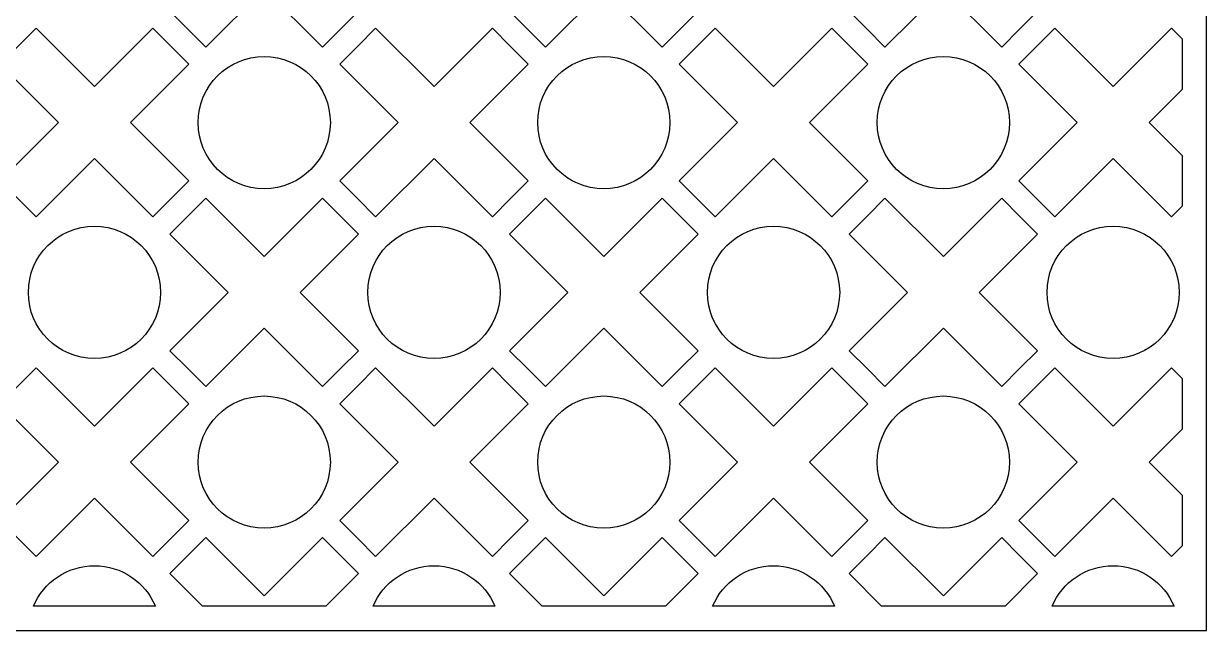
# Model space of a CAD drawing. Header units: centimetres. Extents: x 13 to 24.1, y -9 to -3.1.
# Drawn here: x 18.99 to 24.11, y -9 to -6.37 of the extents above; entities that cross this region are included whole.
import ezdxf

# ---------------------------------------------------------------- set-up
doc = ezdxf.new("R2010")
doc.units = ezdxf.units.CM
doc.header["$MEASUREMENT"] = 0
doc.layers.add('layer 1', color=7, linetype='Continuous')

msp = doc.modelspace()

# ---------------------------------------------------------------- linework, layer by layer
at = {"layer": 'layer 1', "color": 250, "lineweight": 30}
for points, knots in [([(13.01229, -9.00021), (13.01229, -9.00021), (13.01229, -8.89535), (13.01229, -8.89535), (13.01229, -8.89535), (13.01229, -8.89535), (13.01229, -3.23994), (13.01229, -3.23994), (13.01229, -3.23994), (13.01229, -3.23994), (13.01229, -3.13509), (13.01229, -3.13509), (13.01229, -3.13509), (13.01229, -3.13509), (13.11715, -3.13509), (13.11715, -3.13509), (13.11715, -3.13509), (13.11715, -3.13509), (24.00074, -3.13509), (24.00074, -3.13509), (24.00074, -3.13509), (24.00074, -3.13509), (24.1056, -3.13509), (24.1056, -3.13509), (24.1056, -3.13509), (24.1056, -3.13509), (24.1056, -3.23994), (24.1056, -3.23994), (24.1056, -3.23994), (24.1056, -3.23994), (24.1056, -8.89535), (24.1056, -8.89535), (24.1056, -8.89535), (24.1056, -8.89535), (24.1056, -9.00021), (24.1056, -9.00021), (24.1056, -9.00021), (24.1056, -9.00021), (24.00074, -9.00021), (24.00074, -9.00021), (24.00074, -9.00021), (24.00074, -9.00021), (13.11715, -9.00021), (13.11715, -9.00021), (13.11715, -9.00021), (13.11715, -9.00021), (13.01229, -9.00021), (13.01229, -9.00021)], [0, 0, 0, 0, 0.0769231, 0.0769231, 0.0769231, 0.0769231, 0.1538462, 0.1538462, 0.1538462, 0.1538462, 0.2307692, 0.2307692, 0.2307692, 0.2307692, 0.3076923, 0.3076923, 0.3076923, 0.3076923, 0.3846154, 0.3846154, 0.3846154, 0.3846154, 0.4615385, 0.4615385, 0.4615385, 0.4615385, 0.5384615, 0.5384615, 0.5384615, 0.5384615, 0.6153846, 0.6153846, 0.6153846, 0.6153846, 0.6923077, 0.6923077, 0.6923077, 0.6923077, 0.7692308, 0.7692308, 0.7692308, 0.7692308, 0.8461538, 0.8461538, 0.8461538, 0.8461538, 1, 1, 1, 1]), ([(19.69812, -6.39796), (19.69812, -6.39796), (19.77594, -6.47577), (19.77594, -6.47577), (19.77594, -6.47577), (19.77594, -6.47577), (20.02844, -6.2233), (20.02844, -6.2233), (20.02844, -6.2233), (20.02844, -6.2233), (20.28091, -6.47577), (20.28091, -6.47577), (20.28091, -6.47577), (20.28091, -6.47577), (20.35873, -6.39796), (20.35873, -6.39796), (20.35873, -6.39796), (20.35873, -6.39796), (20.43655, -6.32012), (20.43655, -6.32012), (20.43655, -6.32012), (20.43655, -6.32012), (20.18409, -6.06765), (20.18409, -6.06765), (20.18409, -6.06765), (20.18409, -6.06765), (20.43655, -5.81517), (20.43655, -5.81517), (20.43655, -5.81517), (20.43655, -5.81517), (20.35873, -5.73733), (20.35873, -5.73733), (20.35873, -5.73733), (20.35873, -5.73733), (20.28091, -5.65952), (20.28091, -5.65952), (20.28091, -5.65952), (20.28091, -5.65952), (20.02844, -5.91199), (20.02844, -5.91199), (20.02844, -5.91199), (20.02844, -5.91199), (19.77594, -5.65952), (19.77594, -5.65952), (19.77594, -5.65952), (19.77594, -5.65952), (19.69812, -5.73733), (19.69812, -5.73733), (19.69812, -5.73733), (19.69812, -5.73733), (19.62031, -5.81517), (19.62031, -5.81517), (19.62031, -5.81517), (19.62031, -5.81517), (19.87277, -6.06765), (19.87277, -6.06765), (19.87277, -6.06765), (19.87277, -6.06765), (19.62031, -6.32012), (19.62031, -6.32012), (19.62031, -6.32012), (19.62031, -6.32012), (19.69812, -6.39796), (19.69812, -6.39796)], [0, 0, 0, 0, 0.0588235, 0.0588235, 0.0588235, 0.0588235, 0.1176471, 0.1176471, 0.1176471, 0.1176471, 0.1764706, 0.1764706, 0.1764706, 0.1764706, 0.2352941, 0.2352941, 0.2352941, 0.2352941, 0.2941176, 0.2941176, 0.2941176, 0.2941176, 0.3529412, 0.3529412, 0.3529412, 0.3529412, 0.4117647, 0.4117647, 0.4117647, 0.4117647, 0.4705882, 0.4705882, 0.4705882, 0.4705882, 0.5294118, 0.5294118, 0.5294118, 0.5294118, 0.5882353, 0.5882353, 0.5882353, 0.5882353, 0.6470588, 0.6470588, 0.6470588, 0.6470588, 0.7058824, 0.7058824, 0.7058824, 0.7058824, 0.7647059, 0.7647059, 0.7647059, 0.7647059, 0.8235294, 0.8235294, 0.8235294, 0.8235294, 0.8823529, 0.8823529, 0.8823529, 0.8823529, 1, 1, 1, 1]), ([(21.82821, -6.39796), (21.82821, -6.39796), (21.90603, -6.32012), (21.90603, -6.32012), (21.90603, -6.32012), (21.90603, -6.32012), (21.65358, -6.06765), (21.65358, -6.06765), (21.65358, -6.06765), (21.65358, -6.06765), (21.90603, -5.81517), (21.90603, -5.81517), (21.90603, -5.81517), (21.90603, -5.81517), (21.82821, -5.73733), (21.82821, -5.73733), (21.82821, -5.73733), (21.82821, -5.73733), (21.7504, -5.65952), (21.7504, -5.65952), (21.7504, -5.65952), (21.7504, -5.65952), (21.49792, -5.91199), (21.49792, -5.91199), (21.49792, -5.91199), (21.49792, -5.91199), (21.24544, -5.65952), (21.24544, -5.65952), (21.24544, -5.65952), (21.24544, -5.65952), (21.16762, -5.73733), (21.16762, -5.73733), (21.16762, -5.73733), (21.16762, -5.73733), (21.08979, -5.81517), (21.08979, -5.81517), (21.08979, -5.81517), (21.08979, -5.81517), (21.34225, -6.06765), (21.34225, -6.06765), (21.34225, -6.06765), (21.34225, -6.06765), (21.08979, -6.32012), (21.08979, -6.32012), (21.08979, -6.32012), (21.08979, -6.32012), (21.16762, -6.39796), (21.16762, -6.39796), (21.16762, -6.39796), (21.16762, -6.39796), (21.24544, -6.47577), (21.24544, -6.47577), (21.24544, -6.47577), (21.24544, -6.47577), (21.49792, -6.2233), (21.49792, -6.2233), (21.49792, -6.2233), (21.49792, -6.2233), (21.7504, -6.47577), (21.7504, -6.47577), (21.7504, -6.47577), (21.7504, -6.47577), (21.82821, -6.39796), (21.82821, -6.39796)], [0, 0, 0, 0, 0.0588235, 0.0588235, 0.0588235, 0.0588235, 0.1176471, 0.1176471, 0.1176471, 0.1176471, 0.1764706, 0.1764706, 0.1764706, 0.1764706, 0.2352941, 0.2352941, 0.2352941, 0.2352941, 0.2941176, 0.2941176, 0.2941176, 0.2941176, 0.3529412, 0.3529412, 0.3529412, 0.3529412, 0.4117647, 0.4117647, 0.4117647, 0.4117647, 0.4705882, 0.4705882, 0.4705882, 0.4705882, 0.5294118, 0.5294118, 0.5294118, 0.5294118, 0.5882353, 0.5882353, 0.5882353, 0.5882353, 0.6470588, 0.6470588, 0.6470588, 0.6470588, 0.7058824, 0.7058824, 0.7058824, 0.7058824, 0.7647059, 0.7647059, 0.7647059, 0.7647059, 0.8235294, 0.8235294, 0.8235294, 0.8235294, 0.8823529, 0.8823529, 0.8823529, 0.8823529, 1, 1, 1, 1]), ([(22.63712, -6.39796), (22.63712, -6.39796), (22.71492, -6.47577), (22.71492, -6.47577), (22.71492, -6.47577), (22.71492, -6.47577), (22.96741, -6.2233), (22.96741, -6.2233), (22.96741, -6.2233), (22.96741, -6.2233), (23.21988, -6.47577), (23.21988, -6.47577), (23.21988, -6.47577), (23.21988, -6.47577), (23.2977, -6.39796), (23.2977, -6.39796), (23.2977, -6.39796), (23.2977, -6.39796), (23.37554, -6.32012), (23.37554, -6.32012), (23.37554, -6.32012), (23.37554, -6.32012), (23.12307, -6.06765), (23.12307, -6.06765), (23.12307, -6.06765), (23.12307, -6.06765), (23.37554, -5.81517), (23.37554, -5.81517), (23.37554, -5.81517), (23.37554, -5.81517), (23.2977, -5.73733), (23.2977, -5.73733), (23.2977, -5.73733), (23.2977, -5.73733), (23.21988, -5.65952), (23.21988, -5.65952), (23.21988, -5.65952), (23.21988, -5.65952), (22.96741, -5.91199), (22.96741, -5.91199), (22.96741, -5.91199), (22.96741, -5.91199), (22.71492, -5.65952), (22.71492, -5.65952), (22.71492, -5.65952), (22.71492, -5.65952), (22.63712, -5.73733), (22.63712, -5.73733), (22.63712, -5.73733), (22.63712, -5.73733), (22.55927, -5.81517), (22.55927, -5.81517), (22.55927, -5.81517), (22.55927, -5.81517), (22.81173, -6.06765), (22.81173, -6.06765), (22.81173, -6.06765), (22.81173, -6.06765), (22.55927, -6.32012), (22.55927, -6.32012), (22.55927, -6.32012), (22.55927, -6.32012), (22.63712, -6.39796), (22.63712, -6.39796)], [0, 0, 0, 0, 0.0588235, 0.0588235, 0.0588235, 0.0588235, 0.1176471, 0.1176471, 0.1176471, 0.1176471, 0.1764706, 0.1764706, 0.1764706, 0.1764706, 0.2352941, 0.2352941, 0.2352941, 0.2352941, 0.2941176, 0.2941176, 0.2941176, 0.2941176, 0.3529412, 0.3529412, 0.3529412, 0.3529412, 0.4117647, 0.4117647, 0.4117647, 0.4117647, 0.4705882, 0.4705882, 0.4705882, 0.4705882, 0.5294118, 0.5294118, 0.5294118, 0.5294118, 0.5882353, 0.5882353, 0.5882353, 0.5882353, 0.6470588, 0.6470588, 0.6470588, 0.6470588, 0.7058824, 0.7058824, 0.7058824, 0.7058824, 0.7647059, 0.7647059, 0.7647059, 0.7647059, 0.8235294, 0.8235294, 0.8235294, 0.8235294, 0.8823529, 0.8823529, 0.8823529, 0.8823529, 1, 1, 1, 1]), ([(19.62399, -7.1327), (19.62399, -7.1327), (19.70182, -7.05487), (19.70182, -7.05487), (19.70182, -7.05487), (19.70182, -7.05487), (19.44934, -6.80239), (19.44934, -6.80239), (19.44934, -6.80239), (19.44934, -6.80239), (19.70182, -6.54993), (19.70182, -6.54993), (19.70182, -6.54993), (19.70182, -6.54993), (19.62399, -6.47208), (19.62399, -6.47208), (19.62399, -6.47208), (19.62399, -6.47208), (19.54616, -6.39427), (19.54616, -6.39427), (19.54616, -6.39427), (19.54616, -6.39427), (19.29368, -6.64674), (19.29368, -6.64674), (19.29368, -6.64674), (19.29368, -6.64674), (19.04121, -6.39427), (19.04121, -6.39427), (19.04121, -6.39427), (19.04121, -6.39427), (18.96339, -6.47208), (18.96339, -6.47208), (18.96339, -6.47208), (18.96339, -6.47208), (18.88555, -6.54993), (18.88555, -6.54993), (18.88555, -6.54993), (18.88555, -6.54993), (19.13804, -6.80239), (19.13804, -6.80239), (19.13804, -6.80239), (19.13804, -6.80239), (18.88555, -7.05487), (18.88555, -7.05487), (18.88555, -7.05487), (18.88555, -7.05487), (18.96339, -7.1327), (18.96339, -7.1327), (18.96339, -7.1327), (18.96339, -7.1327), (19.04121, -7.2105), (19.04121, -7.2105), (19.04121, -7.2105), (19.04121, -7.2105), (19.29368, -6.95804), (19.29368, -6.95804), (19.29368, -6.95804), (19.29368, -6.95804), (19.54616, -7.2105), (19.54616, -7.2105), (19.54616, -7.2105), (19.54616, -7.2105), (19.62399, -7.1327), (19.62399, -7.1327)], [0, 0, 0, 0, 0.0588235, 0.0588235, 0.0588235, 0.0588235, 0.1176471, 0.1176471, 0.1176471, 0.1176471, 0.1764706, 0.1764706, 0.1764706, 0.1764706, 0.2352941, 0.2352941, 0.2352941, 0.2352941, 0.2941176, 0.2941176, 0.2941176, 0.2941176, 0.3529412, 0.3529412, 0.3529412, 0.3529412, 0.4117647, 0.4117647, 0.4117647, 0.4117647, 0.4705882, 0.4705882, 0.4705882, 0.4705882, 0.5294118, 0.5294118, 0.5294118, 0.5294118, 0.5882353, 0.5882353, 0.5882353, 0.5882353, 0.6470588, 0.6470588, 0.6470588, 0.6470588, 0.7058824, 0.7058824, 0.7058824, 0.7058824, 0.7647059, 0.7647059, 0.7647059, 0.7647059, 0.8235294, 0.8235294, 0.8235294, 0.8235294, 0.8823529, 0.8823529, 0.8823529, 0.8823529, 1, 1, 1, 1]), ([(20.43286, -7.1327), (20.43286, -7.1327), (20.51069, -7.2105), (20.51069, -7.2105), (20.51069, -7.2105), (20.51069, -7.2105), (20.76317, -6.95804), (20.76317, -6.95804), (20.76317, -6.95804), (20.76317, -6.95804), (21.01565, -7.2105), (21.01565, -7.2105), (21.01565, -7.2105), (21.01565, -7.2105), (21.09347, -7.1327), (21.09347, -7.1327), (21.09347, -7.1327), (21.09347, -7.1327), (21.17131, -7.05487), (21.17131, -7.05487), (21.17131, -7.05487), (21.17131, -7.05487), (20.91883, -6.80239), (20.91883, -6.80239), (20.91883, -6.80239), (20.91883, -6.80239), (21.17131, -6.54993), (21.17131, -6.54993), (21.17131, -6.54993), (21.17131, -6.54993), (21.09347, -6.47208), (21.09347, -6.47208), (21.09347, -6.47208), (21.09347, -6.47208), (21.01565, -6.39427), (21.01565, -6.39427), (21.01565, -6.39427), (21.01565, -6.39427), (20.76317, -6.64674), (20.76317, -6.64674), (20.76317, -6.64674), (20.76317, -6.64674), (20.51069, -6.39427), (20.51069, -6.39427), (20.51069, -6.39427), (20.51069, -6.39427), (20.43286, -6.47208), (20.43286, -6.47208), (20.43286, -6.47208), (20.43286, -6.47208), (20.35504, -6.54993), (20.35504, -6.54993), (20.35504, -6.54993), (20.35504, -6.54993), (20.60752, -6.80239), (20.60752, -6.80239), (20.60752, -6.80239), (20.60752, -6.80239), (20.35504, -7.05487), (20.35504, -7.05487), (20.35504, -7.05487), (20.35504, -7.05487), (20.43286, -7.1327), (20.43286, -7.1327)], [0, 0, 0, 0, 0.0588235, 0.0588235, 0.0588235, 0.0588235, 0.1176471, 0.1176471, 0.1176471, 0.1176471, 0.1764706, 0.1764706, 0.1764706, 0.1764706, 0.2352941, 0.2352941, 0.2352941, 0.2352941, 0.2941176, 0.2941176, 0.2941176, 0.2941176, 0.3529412, 0.3529412, 0.3529412, 0.3529412, 0.4117647, 0.4117647, 0.4117647, 0.4117647, 0.4705882, 0.4705882, 0.4705882, 0.4705882, 0.5294118, 0.5294118, 0.5294118, 0.5294118, 0.5882353, 0.5882353, 0.5882353, 0.5882353, 0.6470588, 0.6470588, 0.6470588, 0.6470588, 0.7058824, 0.7058824, 0.7058824, 0.7058824, 0.7647059, 0.7647059, 0.7647059, 0.7647059, 0.8235294, 0.8235294, 0.8235294, 0.8235294, 0.8823529, 0.8823529, 0.8823529, 0.8823529, 1, 1, 1, 1]), ([(22.56296, -7.1327), (22.56296, -7.1327), (22.64079, -7.05487), (22.64079, -7.05487), (22.64079, -7.05487), (22.64079, -7.05487), (22.38833, -6.80239), (22.38833, -6.80239), (22.38833, -6.80239), (22.38833, -6.80239), (22.64079, -6.54993), (22.64079, -6.54993), (22.64079, -6.54993), (22.64079, -6.54993), (22.56296, -6.47208), (22.56296, -6.47208), (22.56296, -6.47208), (22.56296, -6.47208), (22.48513, -6.39427), (22.48513, -6.39427), (22.48513, -6.39427), (22.48513, -6.39427), (22.23266, -6.64674), (22.23266, -6.64674), (22.23266, -6.64674), (22.23266, -6.64674), (21.98019, -6.39427), (21.98019, -6.39427), (21.98019, -6.39427), (21.98019, -6.39427), (21.90237, -6.47208), (21.90237, -6.47208), (21.90237, -6.47208), (21.90237, -6.47208), (21.82454, -6.54993), (21.82454, -6.54993), (21.82454, -6.54993), (21.82454, -6.54993), (22.077, -6.80239), (22.077, -6.80239), (22.077, -6.80239), (22.077, -6.80239), (21.82454, -7.05487), (21.82454, -7.05487), (21.82454, -7.05487), (21.82454, -7.05487), (21.90237, -7.1327), (21.90237, -7.1327), (21.90237, -7.1327), (21.90237, -7.1327), (21.98019, -7.2105), (21.98019, -7.2105), (21.98019, -7.2105), (21.98019, -7.2105), (22.23266, -6.95804), (22.23266, -6.95804), (22.23266, -6.95804), (22.23266, -6.95804), (22.48513, -7.2105), (22.48513, -7.2105), (22.48513, -7.2105), (22.48513, -7.2105), (22.56296, -7.1327), (22.56296, -7.1327)], [0, 0, 0, 0, 0.0588235, 0.0588235, 0.0588235, 0.0588235, 0.1176471, 0.1176471, 0.1176471, 0.1176471, 0.1764706, 0.1764706, 0.1764706, 0.1764706, 0.2352941, 0.2352941, 0.2352941, 0.2352941, 0.2941176, 0.2941176, 0.2941176, 0.2941176, 0.3529412, 0.3529412, 0.3529412, 0.3529412, 0.4117647, 0.4117647, 0.4117647, 0.4117647, 0.4705882, 0.4705882, 0.4705882, 0.4705882, 0.5294118, 0.5294118, 0.5294118, 0.5294118, 0.5882353, 0.5882353, 0.5882353, 0.5882353, 0.6470588, 0.6470588, 0.6470588, 0.6470588, 0.7058824, 0.7058824, 0.7058824, 0.7058824, 0.7647059, 0.7647059, 0.7647059, 0.7647059, 0.8235294, 0.8235294, 0.8235294, 0.8235294, 0.8823529, 0.8823529, 0.8823529, 0.8823529, 1, 1, 1, 1]), ([(24.00074, -7.1644), (24.00074, -7.1644), (24.00074, -6.94532), (24.00074, -6.94532), (24.00074, -6.94532), (24.00074, -6.94532), (23.85782, -6.80239), (23.85782, -6.80239), (23.85782, -6.80239), (23.85782, -6.80239), (24.00074, -6.65944), (24.00074, -6.65944), (24.00074, -6.65944), (24.00074, -6.65944), (24.00074, -6.44038), (24.00074, -6.44038), (24.00074, -6.44038), (24.00074, -6.44038), (23.95462, -6.39427), (23.95462, -6.39427), (23.95462, -6.39427), (23.95462, -6.39427), (23.70215, -6.64674), (23.70215, -6.64674), (23.70215, -6.64674), (23.70215, -6.64674), (23.44968, -6.39427), (23.44968, -6.39427), (23.44968, -6.39427), (23.44968, -6.39427), (23.37184, -6.47208), (23.37184, -6.47208), (23.37184, -6.47208), (23.37184, -6.47208), (23.29401, -6.54993), (23.29401, -6.54993), (23.29401, -6.54993), (23.29401, -6.54993), (23.54648, -6.80239), (23.54648, -6.80239), (23.54648, -6.80239), (23.54648, -6.80239), (23.29401, -7.05487), (23.29401, -7.05487), (23.29401, -7.05487), (23.29401, -7.05487), (23.37184, -7.1327), (23.37184, -7.1327), (23.37184, -7.1327), (23.37184, -7.1327), (23.44968, -7.2105), (23.44968, -7.2105), (23.44968, -7.2105), (23.44968, -7.2105), (23.70215, -6.95804), (23.70215, -6.95804), (23.70215, -6.95804), (23.70215, -6.95804), (23.95462, -7.2105), (23.95462, -7.2105), (23.95462, -7.2105), (23.95462, -7.2105), (24.00074, -7.1644), (24.00074, -7.1644)], [0, 0, 0, 0, 0.0588235, 0.0588235, 0.0588235, 0.0588235, 0.1176471, 0.1176471, 0.1176471, 0.1176471, 0.1764706, 0.1764706, 0.1764706, 0.1764706, 0.2352941, 0.2352941, 0.2352941, 0.2352941, 0.2941176, 0.2941176, 0.2941176, 0.2941176, 0.3529412, 0.3529412, 0.3529412, 0.3529412, 0.4117647, 0.4117647, 0.4117647, 0.4117647, 0.4705882, 0.4705882, 0.4705882, 0.4705882, 0.5294118, 0.5294118, 0.5294118, 0.5294118, 0.5882353, 0.5882353, 0.5882353, 0.5882353, 0.6470588, 0.6470588, 0.6470588, 0.6470588, 0.7058824, 0.7058824, 0.7058824, 0.7058824, 0.7647059, 0.7647059, 0.7647059, 0.7647059, 0.8235294, 0.8235294, 0.8235294, 0.8235294, 0.8823529, 0.8823529, 0.8823529, 0.8823529, 1, 1, 1, 1]), ([(20.31452, -6.80239), (20.31452, -6.64444), (20.18636, -6.51627), (20.02844, -6.51627), (20.02844, -6.51627), (19.87048, -6.51627), (19.74232, -6.64444), (19.74232, -6.80239), (19.74232, -6.80239), (19.74232, -6.96032), (19.87048, -7.08849), (20.02844, -7.08849), (20.02844, -7.08849), (20.18636, -7.08849), (20.31452, -6.96032), (20.31452, -6.80239)], [0, 0, 0, 0, 0.2, 0.2, 0.2, 0.2, 0.4, 0.4, 0.4, 0.4, 0.6, 0.6, 0.6, 0.6, 1, 1, 1, 1]), ([(21.784, -6.80239), (21.784, -6.64444), (21.65584, -6.51627), (21.49792, -6.51627), (21.49792, -6.51627), (21.33997, -6.51627), (21.2118, -6.64444), (21.2118, -6.80239), (21.2118, -6.80239), (21.2118, -6.96032), (21.33997, -7.08849), (21.49792, -7.08849), (21.49792, -7.08849), (21.65584, -7.08849), (21.784, -6.96032), (21.784, -6.80239)], [0, 0, 0, 0, 0.2, 0.2, 0.2, 0.2, 0.4, 0.4, 0.4, 0.4, 0.6, 0.6, 0.6, 0.6, 1, 1, 1, 1]), ([(23.25348, -6.80239), (23.25348, -6.64444), (23.12531, -6.51627), (22.96741, -6.51627), (22.96741, -6.51627), (22.80945, -6.51627), (22.68128, -6.64444), (22.68128, -6.80239), (22.68128, -6.80239), (22.68128, -6.96032), (22.80945, -7.08849), (22.96741, -7.08849), (22.96741, -7.08849), (23.12531, -7.08849), (23.25348, -6.96032), (23.25348, -6.80239)], [0, 0, 0, 0, 0.2, 0.2, 0.2, 0.2, 0.4, 0.4, 0.4, 0.4, 0.6, 0.6, 0.6, 0.6, 1, 1, 1, 1]), ([(20.35873, -7.86744), (20.35873, -7.86744), (20.43655, -7.7896), (20.43655, -7.7896), (20.43655, -7.7896), (20.43655, -7.7896), (20.18409, -7.53714), (20.18409, -7.53714), (20.18409, -7.53714), (20.18409, -7.53714), (20.43655, -7.28465), (20.43655, -7.28465), (20.43655, -7.28465), (20.43655, -7.28465), (20.35873, -7.20683), (20.35873, -7.20683), (20.35873, -7.20683), (20.35873, -7.20683), (20.28091, -7.12901), (20.28091, -7.12901), (20.28091, -7.12901), (20.28091, -7.12901), (20.02844, -7.38147), (20.02844, -7.38147), (20.02844, -7.38147), (20.02844, -7.38147), (19.77594, -7.12901), (19.77594, -7.12901), (19.77594, -7.12901), (19.77594, -7.12901), (19.69812, -7.20683), (19.69812, -7.20683), (19.69812, -7.20683), (19.69812, -7.20683), (19.62031, -7.28465), (19.62031, -7.28465), (19.62031, -7.28465), (19.62031, -7.28465), (19.87277, -7.53714), (19.87277, -7.53714), (19.87277, -7.53714), (19.87277, -7.53714), (19.62031, -7.7896), (19.62031, -7.7896), (19.62031, -7.7896), (19.62031, -7.7896), (19.69812, -7.86744), (19.69812, -7.86744), (19.69812, -7.86744), (19.69812, -7.86744), (19.77594, -7.94527), (19.77594, -7.94527), (19.77594, -7.94527), (19.77594, -7.94527), (20.02844, -7.69279), (20.02844, -7.69279), (20.02844, -7.69279), (20.02844, -7.69279), (20.28091, -7.94527), (20.28091, -7.94527), (20.28091, -7.94527), (20.28091, -7.94527), (20.35873, -7.86744), (20.35873, -7.86744)], [0, 0, 0, 0, 0.0588235, 0.0588235, 0.0588235, 0.0588235, 0.1176471, 0.1176471, 0.1176471, 0.1176471, 0.1764706, 0.1764706, 0.1764706, 0.1764706, 0.2352941, 0.2352941, 0.2352941, 0.2352941, 0.2941176, 0.2941176, 0.2941176, 0.2941176, 0.3529412, 0.3529412, 0.3529412, 0.3529412, 0.4117647, 0.4117647, 0.4117647, 0.4117647, 0.4705882, 0.4705882, 0.4705882, 0.4705882, 0.5294118, 0.5294118, 0.5294118, 0.5294118, 0.5882353, 0.5882353, 0.5882353, 0.5882353, 0.6470588, 0.6470588, 0.6470588, 0.6470588, 0.7058824, 0.7058824, 0.7058824, 0.7058824, 0.7647059, 0.7647059, 0.7647059, 0.7647059, 0.8235294, 0.8235294, 0.8235294, 0.8235294, 0.8823529, 0.8823529, 0.8823529, 0.8823529, 1, 1, 1, 1]), ([(21.16762, -7.86744), (21.16762, -7.86744), (21.24544, -7.94527), (21.24544, -7.94527), (21.24544, -7.94527), (21.24544, -7.94527), (21.49792, -7.69279), (21.49792, -7.69279), (21.49792, -7.69279), (21.49792, -7.69279), (21.7504, -7.94527), (21.7504, -7.94527), (21.7504, -7.94527), (21.7504, -7.94527), (21.82821, -7.86744), (21.82821, -7.86744), (21.82821, -7.86744), (21.82821, -7.86744), (21.90603, -7.7896), (21.90603, -7.7896), (21.90603, -7.7896), (21.90603, -7.7896), (21.65358, -7.53714), (21.65358, -7.53714), (21.65358, -7.53714), (21.65358, -7.53714), (21.90603, -7.28465), (21.90603, -7.28465), (21.90603, -7.28465), (21.90603, -7.28465), (21.82821, -7.20683), (21.82821, -7.20683), (21.82821, -7.20683), (21.82821, -7.20683), (21.7504, -7.12901), (21.7504, -7.12901), (21.7504, -7.12901), (21.7504, -7.12901), (21.49792, -7.38147), (21.49792, -7.38147), (21.49792, -7.38147), (21.49792, -7.38147), (21.24544, -7.12901), (21.24544, -7.12901), (21.24544, -7.12901), (21.24544, -7.12901), (21.16762, -7.20683), (21.16762, -7.20683), (21.16762, -7.20683), (21.16762, -7.20683), (21.08979, -7.28465), (21.08979, -7.28465), (21.08979, -7.28465), (21.08979, -7.28465), (21.34225, -7.53714), (21.34225, -7.53714), (21.34225, -7.53714), (21.34225, -7.53714), (21.08979, -7.7896), (21.08979, -7.7896), (21.08979, -7.7896), (21.08979, -7.7896), (21.16762, -7.86744), (21.16762, -7.86744)], [0, 0, 0, 0, 0.0588235, 0.0588235, 0.0588235, 0.0588235, 0.1176471, 0.1176471, 0.1176471, 0.1176471, 0.1764706, 0.1764706, 0.1764706, 0.1764706, 0.2352941, 0.2352941, 0.2352941, 0.2352941, 0.2941176, 0.2941176, 0.2941176, 0.2941176, 0.3529412, 0.3529412, 0.3529412, 0.3529412, 0.4117647, 0.4117647, 0.4117647, 0.4117647, 0.4705882, 0.4705882, 0.4705882, 0.4705882, 0.5294118, 0.5294118, 0.5294118, 0.5294118, 0.5882353, 0.5882353, 0.5882353, 0.5882353, 0.6470588, 0.6470588, 0.6470588, 0.6470588, 0.7058824, 0.7058824, 0.7058824, 0.7058824, 0.7647059, 0.7647059, 0.7647059, 0.7647059, 0.8235294, 0.8235294, 0.8235294, 0.8235294, 0.8823529, 0.8823529, 0.8823529, 0.8823529, 1, 1, 1, 1]), ([(23.2977, -7.86744), (23.2977, -7.86744), (23.37554, -7.7896), (23.37554, -7.7896), (23.37554, -7.7896), (23.37554, -7.7896), (23.12307, -7.53714), (23.12307, -7.53714), (23.12307, -7.53714), (23.12307, -7.53714), (23.37554, -7.28465), (23.37554, -7.28465), (23.37554, -7.28465), (23.37554, -7.28465), (23.2977, -7.20683), (23.2977, -7.20683), (23.2977, -7.20683), (23.2977, -7.20683), (23.21988, -7.12901), (23.21988, -7.12901), (23.21988, -7.12901), (23.21988, -7.12901), (22.96741, -7.38147), (22.96741, -7.38147), (22.96741, -7.38147), (22.96741, -7.38147), (22.71492, -7.12901), (22.71492, -7.12901), (22.71492, -7.12901), (22.71492, -7.12901), (22.63712, -7.20683), (22.63712, -7.20683), (22.63712, -7.20683), (22.63712, -7.20683), (22.55927, -7.28465), (22.55927, -7.28465), (22.55927, -7.28465), (22.55927, -7.28465), (22.81173, -7.53714), (22.81173, -7.53714), (22.81173, -7.53714), (22.81173, -7.53714), (22.55927, -7.7896), (22.55927, -7.7896), (22.55927, -7.7896), (22.55927, -7.7896), (22.63712, -7.86744), (22.63712, -7.86744), (22.63712, -7.86744), (22.63712, -7.86744), (22.71492, -7.94527), (22.71492, -7.94527), (22.71492, -7.94527), (22.71492, -7.94527), (22.96741, -7.69279), (22.96741, -7.69279), (22.96741, -7.69279), (22.96741, -7.69279), (23.21988, -7.94527), (23.21988, -7.94527), (23.21988, -7.94527), (23.21988, -7.94527), (23.2977, -7.86744), (23.2977, -7.86744)], [0, 0, 0, 0, 0.0588235, 0.0588235, 0.0588235, 0.0588235, 0.1176471, 0.1176471, 0.1176471, 0.1176471, 0.1764706, 0.1764706, 0.1764706, 0.1764706, 0.2352941, 0.2352941, 0.2352941, 0.2352941, 0.2941176, 0.2941176, 0.2941176, 0.2941176, 0.3529412, 0.3529412, 0.3529412, 0.3529412, 0.4117647, 0.4117647, 0.4117647, 0.4117647, 0.4705882, 0.4705882, 0.4705882, 0.4705882, 0.5294118, 0.5294118, 0.5294118, 0.5294118, 0.5882353, 0.5882353, 0.5882353, 0.5882353, 0.6470588, 0.6470588, 0.6470588, 0.6470588, 0.7058824, 0.7058824, 0.7058824, 0.7058824, 0.7647059, 0.7647059, 0.7647059, 0.7647059, 0.8235294, 0.8235294, 0.8235294, 0.8235294, 0.8823529, 0.8823529, 0.8823529, 0.8823529, 1, 1, 1, 1]), ([(19.57977, -7.53714), (19.57977, -7.37916), (19.45161, -7.25102), (19.29368, -7.25102), (19.29368, -7.25102), (19.13573, -7.25102), (19.00757, -7.37916), (19.00757, -7.53714), (19.00757, -7.53714), (19.00757, -7.69506), (19.13573, -7.82322), (19.29368, -7.82322), (19.29368, -7.82322), (19.45161, -7.82322), (19.57977, -7.69506), (19.57977, -7.53714)], [0, 0, 0, 0, 0.2, 0.2, 0.2, 0.2, 0.4, 0.4, 0.4, 0.4, 0.6, 0.6, 0.6, 0.6, 1, 1, 1, 1]), ([(21.04927, -7.53714), (21.04927, -7.37916), (20.92108, -7.25102), (20.76317, -7.25102), (20.76317, -7.25102), (20.60524, -7.25102), (20.47706, -7.37916), (20.47706, -7.53714), (20.47706, -7.53714), (20.47706, -7.69506), (20.60524, -7.82322), (20.76317, -7.82322), (20.76317, -7.82322), (20.92108, -7.82322), (21.04927, -7.69506), (21.04927, -7.53714)], [0, 0, 0, 0, 0.2, 0.2, 0.2, 0.2, 0.4, 0.4, 0.4, 0.4, 0.6, 0.6, 0.6, 0.6, 1, 1, 1, 1]), ([(22.51877, -7.53714), (22.51877, -7.37916), (22.39059, -7.25102), (22.23266, -7.25102), (22.23266, -7.25102), (22.07472, -7.25102), (21.94653, -7.37916), (21.94653, -7.53714), (21.94653, -7.53714), (21.94653, -7.69506), (22.07472, -7.82322), (22.23266, -7.82322), (22.23266, -7.82322), (22.39059, -7.82322), (22.51877, -7.69506), (22.51877, -7.53714)], [0, 0, 0, 0, 0.2, 0.2, 0.2, 0.2, 0.4, 0.4, 0.4, 0.4, 0.6, 0.6, 0.6, 0.6, 1, 1, 1, 1]), ([(23.98825, -7.53714), (23.98825, -7.37916), (23.86008, -7.25102), (23.70215, -7.25102), (23.70215, -7.25102), (23.5442, -7.25102), (23.41603, -7.37916), (23.41603, -7.53714), (23.41603, -7.53714), (23.41603, -7.69506), (23.5442, -7.82322), (23.70215, -7.82322), (23.70215, -7.82322), (23.86008, -7.82322), (23.98825, -7.69506), (23.98825, -7.53714)], [0, 0, 0, 0, 0.2, 0.2, 0.2, 0.2, 0.4, 0.4, 0.4, 0.4, 0.6, 0.6, 0.6, 0.6, 1, 1, 1, 1]), ([(18.96339, -8.60218), (18.96339, -8.60218), (19.04121, -8.68), (19.04121, -8.68), (19.04121, -8.68), (19.04121, -8.68), (19.29368, -8.42754), (19.29368, -8.42754), (19.29368, -8.42754), (19.29368, -8.42754), (19.54616, -8.68), (19.54616, -8.68), (19.54616, -8.68), (19.54616, -8.68), (19.62399, -8.60218), (19.62399, -8.60218), (19.62399, -8.60218), (19.62399, -8.60218), (19.70182, -8.52434), (19.70182, -8.52434), (19.70182, -8.52434), (19.70182, -8.52434), (19.44934, -8.27188), (19.44934, -8.27188), (19.44934, -8.27188), (19.44934, -8.27188), (19.70182, -8.0194), (19.70182, -8.0194), (19.70182, -8.0194), (19.70182, -8.0194), (19.62399, -7.94158), (19.62399, -7.94158), (19.62399, -7.94158), (19.62399, -7.94158), (19.54616, -7.86376), (19.54616, -7.86376), (19.54616, -7.86376), (19.54616, -7.86376), (19.29368, -8.11622), (19.29368, -8.11622), (19.29368, -8.11622), (19.29368, -8.11622), (19.04121, -7.86376), (19.04121, -7.86376), (19.04121, -7.86376), (19.04121, -7.86376), (18.96339, -7.94158), (18.96339, -7.94158), (18.96339, -7.94158), (18.96339, -7.94158), (18.88555, -8.0194), (18.88555, -8.0194), (18.88555, -8.0194), (18.88555, -8.0194), (19.13804, -8.27188), (19.13804, -8.27188), (19.13804, -8.27188), (19.13804, -8.27188), (18.88555, -8.52434), (18.88555, -8.52434), (18.88555, -8.52434), (18.88555, -8.52434), (18.96339, -8.60218), (18.96339, -8.60218)], [0, 0, 0, 0, 0.0588235, 0.0588235, 0.0588235, 0.0588235, 0.1176471, 0.1176471, 0.1176471, 0.1176471, 0.1764706, 0.1764706, 0.1764706, 0.1764706, 0.2352941, 0.2352941, 0.2352941, 0.2352941, 0.2941176, 0.2941176, 0.2941176, 0.2941176, 0.3529412, 0.3529412, 0.3529412, 0.3529412, 0.4117647, 0.4117647, 0.4117647, 0.4117647, 0.4705882, 0.4705882, 0.4705882, 0.4705882, 0.5294118, 0.5294118, 0.5294118, 0.5294118, 0.5882353, 0.5882353, 0.5882353, 0.5882353, 0.6470588, 0.6470588, 0.6470588, 0.6470588, 0.7058824, 0.7058824, 0.7058824, 0.7058824, 0.7647059, 0.7647059, 0.7647059, 0.7647059, 0.8235294, 0.8235294, 0.8235294, 0.8235294, 0.8823529, 0.8823529, 0.8823529, 0.8823529, 1, 1, 1, 1]), ([(21.09347, -8.60218), (21.09347, -8.60218), (21.17131, -8.52434), (21.17131, -8.52434), (21.17131, -8.52434), (21.17131, -8.52434), (20.91883, -8.27188), (20.91883, -8.27188), (20.91883, -8.27188), (20.91883, -8.27188), (21.17131, -8.0194), (21.17131, -8.0194), (21.17131, -8.0194), (21.17131, -8.0194), (21.09347, -7.94158), (21.09347, -7.94158), (21.09347, -7.94158), (21.09347, -7.94158), (21.01565, -7.86376), (21.01565, -7.86376), (21.01565, -7.86376), (21.01565, -7.86376), (20.76317, -8.11622), (20.76317, -8.11622), (20.76317, -8.11622), (20.76317, -8.11622), (20.51069, -7.86376), (20.51069, -7.86376), (20.51069, -7.86376), (20.51069, -7.86376), (20.43286, -7.94158), (20.43286, -7.94158), (20.43286, -7.94158), (20.43286, -7.94158), (20.35504, -8.0194), (20.35504, -8.0194), (20.35504, -8.0194), (20.35504, -8.0194), (20.60752, -8.27188), (20.60752, -8.27188), (20.60752, -8.27188), (20.60752, -8.27188), (20.35504, -8.52434), (20.35504, -8.52434), (20.35504, -8.52434), (20.35504, -8.52434), (20.43286, -8.60218), (20.43286, -8.60218), (20.43286, -8.60218), (20.43286, -8.60218), (20.51069, -8.68), (20.51069, -8.68), (20.51069, -8.68), (20.51069, -8.68), (20.76317, -8.42754), (20.76317, -8.42754), (20.76317, -8.42754), (20.76317, -8.42754), (21.01565, -8.68), (21.01565, -8.68), (21.01565, -8.68), (21.01565, -8.68), (21.09347, -8.60218), (21.09347, -8.60218)], [0, 0, 0, 0, 0.0588235, 0.0588235, 0.0588235, 0.0588235, 0.1176471, 0.1176471, 0.1176471, 0.1176471, 0.1764706, 0.1764706, 0.1764706, 0.1764706, 0.2352941, 0.2352941, 0.2352941, 0.2352941, 0.2941176, 0.2941176, 0.2941176, 0.2941176, 0.3529412, 0.3529412, 0.3529412, 0.3529412, 0.4117647, 0.4117647, 0.4117647, 0.4117647, 0.4705882, 0.4705882, 0.4705882, 0.4705882, 0.5294118, 0.5294118, 0.5294118, 0.5294118, 0.5882353, 0.5882353, 0.5882353, 0.5882353, 0.6470588, 0.6470588, 0.6470588, 0.6470588, 0.7058824, 0.7058824, 0.7058824, 0.7058824, 0.7647059, 0.7647059, 0.7647059, 0.7647059, 0.8235294, 0.8235294, 0.8235294, 0.8235294, 0.8823529, 0.8823529, 0.8823529, 0.8823529, 1, 1, 1, 1]), ([(21.90237, -8.60218), (21.90237, -8.60218), (21.98019, -8.68), (21.98019, -8.68), (21.98019, -8.68), (21.98019, -8.68), (22.23266, -8.42754), (22.23266, -8.42754), (22.23266, -8.42754), (22.23266, -8.42754), (22.48513, -8.68), (22.48513, -8.68), (22.48513, -8.68), (22.48513, -8.68), (22.56296, -8.60218), (22.56296, -8.60218), (22.56296, -8.60218), (22.56296, -8.60218), (22.64079, -8.52434), (22.64079, -8.52434), (22.64079, -8.52434), (22.64079, -8.52434), (22.38833, -8.27188), (22.38833, -8.27188), (22.38833, -8.27188), (22.38833, -8.27188), (22.64079, -8.0194), (22.64079, -8.0194), (22.64079, -8.0194), (22.64079, -8.0194), (22.56296, -7.94158), (22.56296, -7.94158), (22.56296, -7.94158), (22.56296, -7.94158), (22.48513, -7.86376), (22.48513, -7.86376), (22.48513, -7.86376), (22.48513, -7.86376), (22.23266, -8.11622), (22.23266, -8.11622), (22.23266, -8.11622), (22.23266, -8.11622), (21.98019, -7.86376), (21.98019, -7.86376), (21.98019, -7.86376), (21.98019, -7.86376), (21.90237, -7.94158), (21.90237, -7.94158), (21.90237, -7.94158), (21.90237, -7.94158), (21.82454, -8.0194), (21.82454, -8.0194), (21.82454, -8.0194), (21.82454, -8.0194), (22.077, -8.27188), (22.077, -8.27188), (22.077, -8.27188), (22.077, -8.27188), (21.82454, -8.52434), (21.82454, -8.52434), (21.82454, -8.52434), (21.82454, -8.52434), (21.90237, -8.60218), (21.90237, -8.60218)], [0, 0, 0, 0, 0.0588235, 0.0588235, 0.0588235, 0.0588235, 0.1176471, 0.1176471, 0.1176471, 0.1176471, 0.1764706, 0.1764706, 0.1764706, 0.1764706, 0.2352941, 0.2352941, 0.2352941, 0.2352941, 0.2941176, 0.2941176, 0.2941176, 0.2941176, 0.3529412, 0.3529412, 0.3529412, 0.3529412, 0.4117647, 0.4117647, 0.4117647, 0.4117647, 0.4705882, 0.4705882, 0.4705882, 0.4705882, 0.5294118, 0.5294118, 0.5294118, 0.5294118, 0.5882353, 0.5882353, 0.5882353, 0.5882353, 0.6470588, 0.6470588, 0.6470588, 0.6470588, 0.7058824, 0.7058824, 0.7058824, 0.7058824, 0.7647059, 0.7647059, 0.7647059, 0.7647059, 0.8235294, 0.8235294, 0.8235294, 0.8235294, 0.8823529, 0.8823529, 0.8823529, 0.8823529, 1, 1, 1, 1]), ([(24.00074, -8.63388), (24.00074, -8.63388), (24.00074, -8.41482), (24.00074, -8.41482), (24.00074, -8.41482), (24.00074, -8.41482), (23.85782, -8.27188), (23.85782, -8.27188), (23.85782, -8.27188), (23.85782, -8.27188), (24.00074, -8.12894), (24.00074, -8.12894), (24.00074, -8.12894), (24.00074, -8.12894), (24.00074, -7.90988), (24.00074, -7.90988), (24.00074, -7.90988), (24.00074, -7.90988), (23.95462, -7.86376), (23.95462, -7.86376), (23.95462, -7.86376), (23.95462, -7.86376), (23.70215, -8.11622), (23.70215, -8.11622), (23.70215, -8.11622), (23.70215, -8.11622), (23.44968, -7.86376), (23.44968, -7.86376), (23.44968, -7.86376), (23.44968, -7.86376), (23.37184, -7.94158), (23.37184, -7.94158), (23.37184, -7.94158), (23.37184, -7.94158), (23.29401, -8.0194), (23.29401, -8.0194), (23.29401, -8.0194), (23.29401, -8.0194), (23.54648, -8.27188), (23.54648, -8.27188), (23.54648, -8.27188), (23.54648, -8.27188), (23.29401, -8.52434), (23.29401, -8.52434), (23.29401, -8.52434), (23.29401, -8.52434), (23.37184, -8.60218), (23.37184, -8.60218), (23.37184, -8.60218), (23.37184, -8.60218), (23.44968, -8.68), (23.44968, -8.68), (23.44968, -8.68), (23.44968, -8.68), (23.70215, -8.42754), (23.70215, -8.42754), (23.70215, -8.42754), (23.70215, -8.42754), (23.95462, -8.68), (23.95462, -8.68), (23.95462, -8.68), (23.95462, -8.68), (24.00074, -8.63388), (24.00074, -8.63388)], [0, 0, 0, 0, 0.0588235, 0.0588235, 0.0588235, 0.0588235, 0.1176471, 0.1176471, 0.1176471, 0.1176471, 0.1764706, 0.1764706, 0.1764706, 0.1764706, 0.2352941, 0.2352941, 0.2352941, 0.2352941, 0.2941176, 0.2941176, 0.2941176, 0.2941176, 0.3529412, 0.3529412, 0.3529412, 0.3529412, 0.4117647, 0.4117647, 0.4117647, 0.4117647, 0.4705882, 0.4705882, 0.4705882, 0.4705882, 0.5294118, 0.5294118, 0.5294118, 0.5294118, 0.5882353, 0.5882353, 0.5882353, 0.5882353, 0.6470588, 0.6470588, 0.6470588, 0.6470588, 0.7058824, 0.7058824, 0.7058824, 0.7058824, 0.7647059, 0.7647059, 0.7647059, 0.7647059, 0.8235294, 0.8235294, 0.8235294, 0.8235294, 0.8823529, 0.8823529, 0.8823529, 0.8823529, 1, 1, 1, 1]), ([(20.31452, -8.27188), (20.31452, -8.11394), (20.18636, -7.98577), (20.02844, -7.98577), (20.02844, -7.98577), (19.87048, -7.98577), (19.74232, -8.11394), (19.74232, -8.27188), (19.74232, -8.27188), (19.74232, -8.42981), (19.87048, -8.55797), (20.02844, -8.55797), (20.02844, -8.55797), (20.18636, -8.55797), (20.31452, -8.42981), (20.31452, -8.27188)], [0, 0, 0, 0, 0.2, 0.2, 0.2, 0.2, 0.4, 0.4, 0.4, 0.4, 0.6, 0.6, 0.6, 0.6, 1, 1, 1, 1]), ([(21.784, -8.27188), (21.784, -8.11394), (21.65584, -7.98577), (21.49792, -7.98577), (21.49792, -7.98577), (21.33997, -7.98577), (21.2118, -8.11394), (21.2118, -8.27188), (21.2118, -8.27188), (21.2118, -8.42981), (21.33997, -8.55797), (21.49792, -8.55797), (21.49792, -8.55797), (21.65584, -8.55797), (21.784, -8.42981), (21.784, -8.27188)], [0, 0, 0, 0, 0.2, 0.2, 0.2, 0.2, 0.4, 0.4, 0.4, 0.4, 0.6, 0.6, 0.6, 0.6, 1, 1, 1, 1]), ([(23.25348, -8.27188), (23.25348, -8.11394), (23.12531, -7.98577), (22.96741, -7.98577), (22.96741, -7.98577), (22.80945, -7.98577), (22.68128, -8.11394), (22.68128, -8.27188), (22.68128, -8.27188), (22.68128, -8.42981), (22.80945, -8.55797), (22.96741, -8.55797), (22.96741, -8.55797), (23.12531, -8.55797), (23.25348, -8.42981), (23.25348, -8.27188)], [0, 0, 0, 0, 0.2, 0.2, 0.2, 0.2, 0.4, 0.4, 0.4, 0.4, 0.6, 0.6, 0.6, 0.6, 1, 1, 1, 1]), ([(19.7615, -8.89535), (19.7615, -8.89535), (20.29535, -8.89535), (20.29535, -8.89535), (20.29535, -8.89535), (20.29535, -8.89535), (20.43655, -8.75414), (20.43655, -8.75414), (20.43655, -8.75414), (20.43655, -8.75414), (20.35873, -8.67632), (20.35873, -8.67632), (20.35873, -8.67632), (20.35873, -8.67632), (20.28091, -8.59851), (20.28091, -8.59851), (20.28091, -8.59851), (20.28091, -8.59851), (20.02844, -8.85097), (20.02844, -8.85097), (20.02844, -8.85097), (20.02844, -8.85097), (19.77594, -8.59851), (19.77594, -8.59851), (19.77594, -8.59851), (19.77594, -8.59851), (19.69812, -8.67632), (19.69812, -8.67632), (19.69812, -8.67632), (19.69812, -8.67632), (19.62031, -8.75414), (19.62031, -8.75414), (19.62031, -8.75414), (19.62031, -8.75414), (19.7615, -8.89535), (19.7615, -8.89535)], [0, 0, 0, 0, 0.1, 0.1, 0.1, 0.1, 0.2, 0.2, 0.2, 0.2, 0.3, 0.3, 0.3, 0.3, 0.4, 0.4, 0.4, 0.4, 0.5, 0.5, 0.5, 0.5, 0.6, 0.6, 0.6, 0.6, 0.7, 0.7, 0.7, 0.7, 0.8, 0.8, 0.8, 0.8, 1, 1, 1, 1]), ([(21.23099, -8.89535), (21.23099, -8.89535), (21.76484, -8.89535), (21.76484, -8.89535), (21.76484, -8.89535), (21.76484, -8.89535), (21.90603, -8.75414), (21.90603, -8.75414), (21.90603, -8.75414), (21.90603, -8.75414), (21.82821, -8.67632), (21.82821, -8.67632), (21.82821, -8.67632), (21.82821, -8.67632), (21.7504, -8.59851), (21.7504, -8.59851), (21.7504, -8.59851), (21.7504, -8.59851), (21.49792, -8.85097), (21.49792, -8.85097), (21.49792, -8.85097), (21.49792, -8.85097), (21.24544, -8.59851), (21.24544, -8.59851), (21.24544, -8.59851), (21.24544, -8.59851), (21.16762, -8.67632), (21.16762, -8.67632), (21.16762, -8.67632), (21.16762, -8.67632), (21.08979, -8.75414), (21.08979, -8.75414), (21.08979, -8.75414), (21.08979, -8.75414), (21.23099, -8.89535), (21.23099, -8.89535)], [0, 0, 0, 0, 0.1, 0.1, 0.1, 0.1, 0.2, 0.2, 0.2, 0.2, 0.3, 0.3, 0.3, 0.3, 0.4, 0.4, 0.4, 0.4, 0.5, 0.5, 0.5, 0.5, 0.6, 0.6, 0.6, 0.6, 0.7, 0.7, 0.7, 0.7, 0.8, 0.8, 0.8, 0.8, 1, 1, 1, 1]), ([(22.70048, -8.89535), (22.70048, -8.89535), (23.23434, -8.89535), (23.23434, -8.89535), (23.23434, -8.89535), (23.23434, -8.89535), (23.37554, -8.75414), (23.37554, -8.75414), (23.37554, -8.75414), (23.37554, -8.75414), (23.2977, -8.67632), (23.2977, -8.67632), (23.2977, -8.67632), (23.2977, -8.67632), (23.21988, -8.59851), (23.21988, -8.59851), (23.21988, -8.59851), (23.21988, -8.59851), (22.96741, -8.85097), (22.96741, -8.85097), (22.96741, -8.85097), (22.96741, -8.85097), (22.71492, -8.59851), (22.71492, -8.59851), (22.71492, -8.59851), (22.71492, -8.59851), (22.63712, -8.67632), (22.63712, -8.67632), (22.63712, -8.67632), (22.63712, -8.67632), (22.55927, -8.75414), (22.55927, -8.75414), (22.55927, -8.75414), (22.55927, -8.75414), (22.70048, -8.89535), (22.70048, -8.89535)], [0, 0, 0, 0, 0.1, 0.1, 0.1, 0.1, 0.2, 0.2, 0.2, 0.2, 0.3, 0.3, 0.3, 0.3, 0.4, 0.4, 0.4, 0.4, 0.5, 0.5, 0.5, 0.5, 0.6, 0.6, 0.6, 0.6, 0.7, 0.7, 0.7, 0.7, 0.8, 0.8, 0.8, 0.8, 1, 1, 1, 1]), ([(19.03004, -8.89535), (19.03004, -8.89535), (19.55726, -8.89535), (19.55726, -8.89535), (19.55726, -8.89535), (19.51384, -8.79264), (19.41215, -8.7205), (19.29368, -8.7205), (19.29368, -8.7205), (19.1752, -8.7205), (19.07348, -8.79264), (19.03004, -8.89535)], [0, 0, 0, 0, 0.25, 0.25, 0.25, 0.25, 0.5, 0.5, 0.5, 0.5, 1, 1, 1, 1]), ([(20.49952, -8.89535), (20.49952, -8.89535), (21.02674, -8.89535), (21.02674, -8.89535), (21.02674, -8.89535), (20.9833, -8.79264), (20.88163, -8.7205), (20.76317, -8.7205), (20.76317, -8.7205), (20.64468, -8.7205), (20.54297, -8.79264), (20.49952, -8.89535)], [0, 0, 0, 0, 0.25, 0.25, 0.25, 0.25, 0.5, 0.5, 0.5, 0.5, 1, 1, 1, 1]), ([(21.96901, -8.89535), (21.96901, -8.89535), (22.49624, -8.89535), (22.49624, -8.89535), (22.49624, -8.89535), (22.4528, -8.79264), (22.35113, -8.7205), (22.23266, -8.7205), (22.23266, -8.7205), (22.11417, -8.7205), (22.01245, -8.79264), (21.96901, -8.89535)], [0, 0, 0, 0, 0.25, 0.25, 0.25, 0.25, 0.5, 0.5, 0.5, 0.5, 1, 1, 1, 1]), ([(23.43849, -8.89535), (23.43849, -8.89535), (23.96574, -8.89535), (23.96574, -8.89535), (23.96574, -8.89535), (23.92231, -8.79264), (23.82063, -8.7205), (23.70215, -8.7205), (23.70215, -8.7205), (23.58365, -8.7205), (23.48191, -8.79264), (23.43849, -8.89535)], [0, 0, 0, 0, 0.25, 0.25, 0.25, 0.25, 0.5, 0.5, 0.5, 0.5, 1, 1, 1, 1])]:
    msp.add_open_spline(points, degree=3, knots=knots, dxfattribs=at)

doc.saveas('drawing.dxf')
